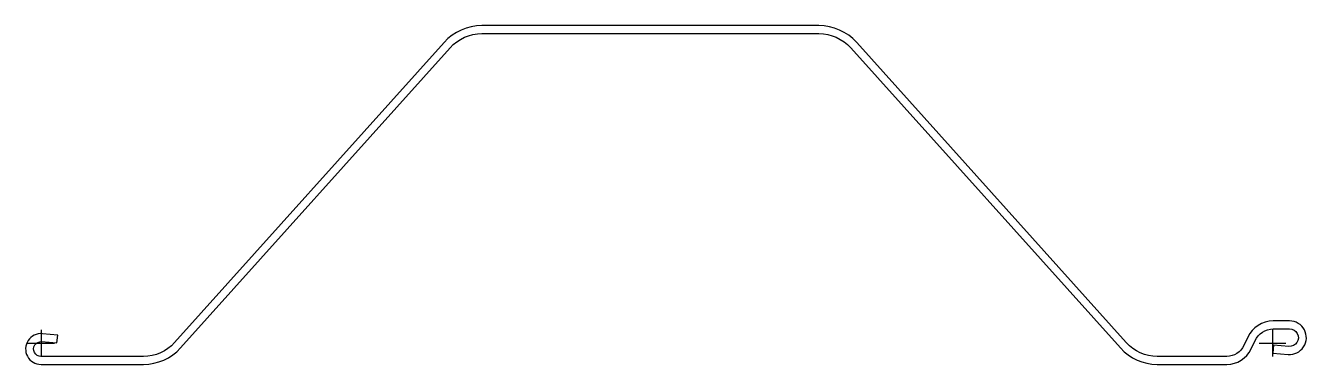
# Model space of a CAD drawing. Header units: millimetres. Extents: x -12 to 946, y -16 to 238.
import ezdxf

# ---------------------------------------------------------------- set-up
doc = ezdxf.new("R2010")
doc.units = ezdxf.units.MM
doc.header["$LTSCALE"] = 0.2

msp = doc.modelspace()

# ---------------------------------------------------------------- linework, layer by layer
at = {"flags": 128}
msp.add_lwpolyline([(834.62, -15.75), (886.72, -15.75, 0.291473), (904.84, -4.2), (907.78, 2.09, -0.291473), (921.37, 10.75), (933.64, 10.75, -1.044614), (933.07, -2.27), (921.61, -1.27), (921.09, -7.24), (932.55, -8.25, 1.044614), (933.64, 16.75), (921.37, 16.75, 0.291473), (902.34, 4.62), (899.4, -1.67, -0.291473), (886.72, -9.75), (834.62, -9.75, -0.212967), (811.52, 0.56), (609.94, 225.15, 0.212967), (581.62, 237.78), (329.68, 237.78, 0.212967), (301.37, 225.15), (99.79, 0.56, -0.212967), (76.68, -9.75), (0, -9.75, -1.044614), (0.48, 1.27), (11.94, 0.27), (12.46, 6.24), (1, 7.25, 1.044614), (0, -15.75), (76.68, -15.75, 0.212967), (104.25, -3.45), (305.83, 221.14, -0.212967), (329.68, 231.78), (581.62, 231.78, -0.212967), (605.47, 221.14), (807.05, -3.45, 0.212967)], format="xyb", close=True, dxfattribs=at)
at = {"layer": 'DEFPOINTS'}
for p, q in [((0, 10), (0, -10)), ((920.89, 10.08), (920.89, -9.92)), ((10.03, 0), (-10, 0)), ((930.89, 0), (910.89, 0))]:
    msp.add_line(p, q, dxfattribs=at)

doc.saveas('drawing.dxf')
